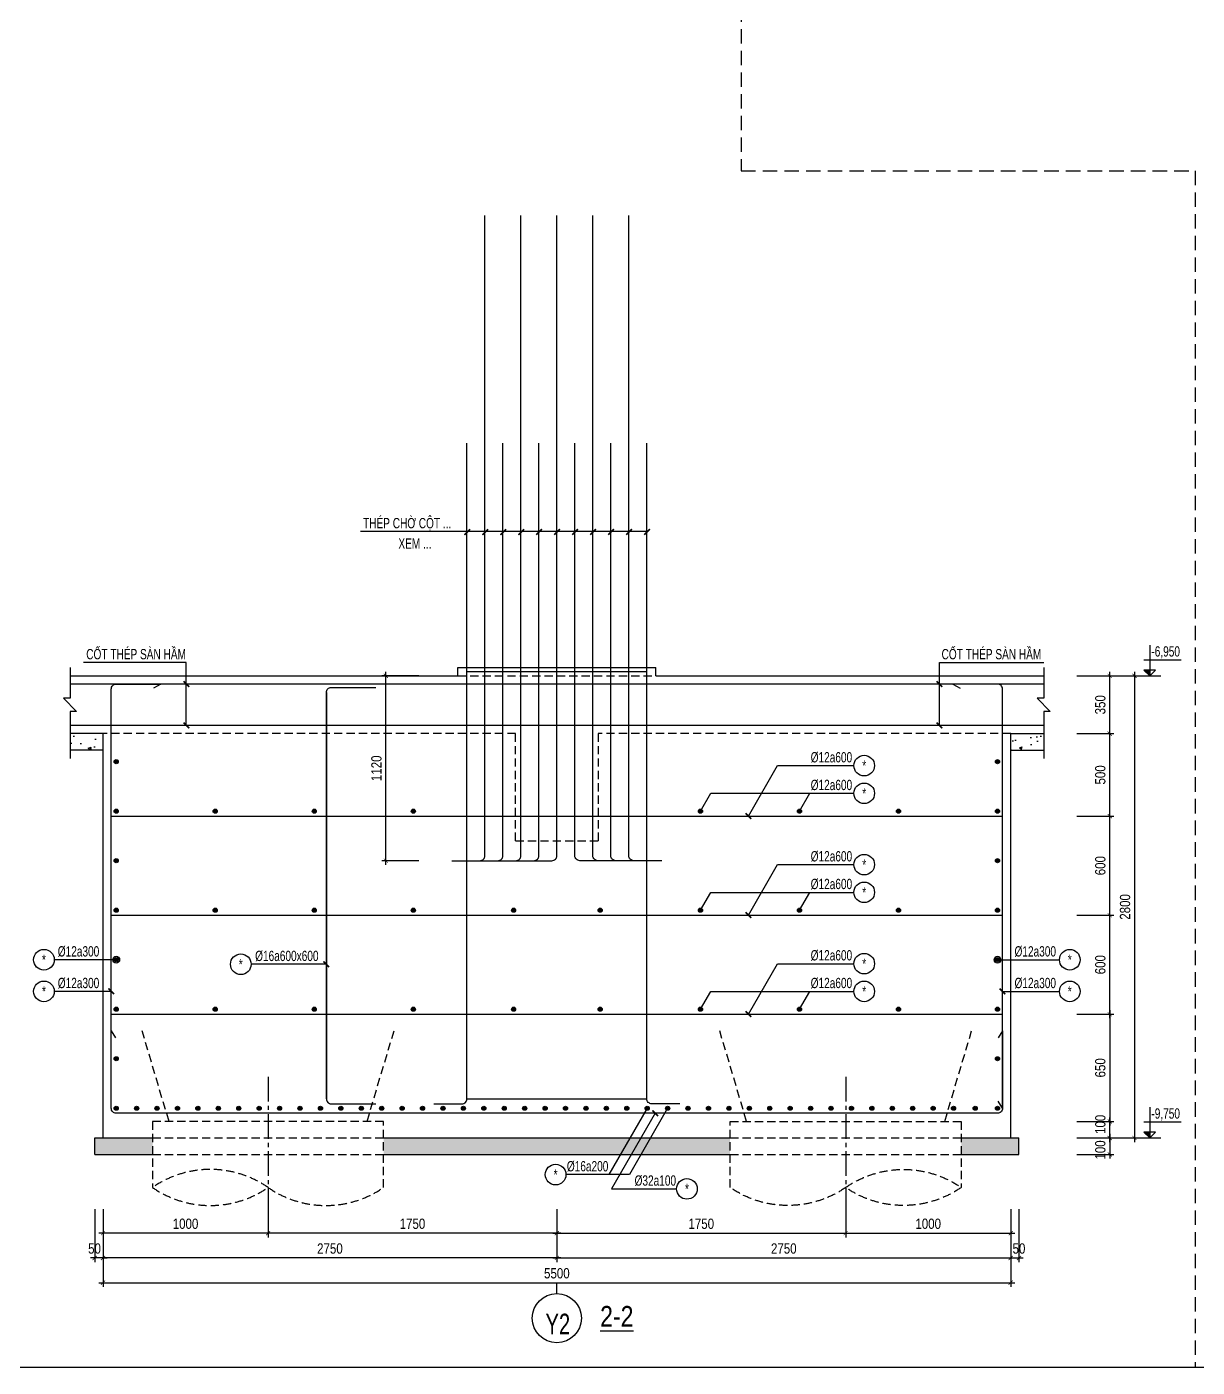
# Model space of a CAD drawing. Extents: x 71 to 2424299, y -14 to 1061502.
# Drawn here: x 1117259 to 1124350, y 486816 to 494938 of the extents above; entities that cross this region are included whole.
import ezdxf
from ezdxf.enums import TextEntityAlignment as Align

# ---------------------------------------------------------------- set-up
doc = ezdxf.new("R2010")
doc.units = 0
doc.header["$LTSCALE"] = 1000
doc.header["$MEASUREMENT"] = 0
doc.header["$PDMODE"] = 3
doc.linetypes.add('CENTER2', pattern=[1.125, 0.75, -0.125, 0.125, -0.125])
doc.linetypes.add('HIDDEN', pattern=[0.375, 0.25, -0.125])
doc.layers.get('0').update_dxf_attribs({"linetype": 'CONTINUOUS'})
doc.layers.get('Defpoints').update_dxf_attribs({"linetype": 'CONTINUOUS'})
for name, color, linetype in [('CDC.01.AXIS', 160, 'CENTER2'), ('CDC.02.DIM', 1, 'CONTINUOUS'), ('CDC.03.BORDER', 3, 'CONTINUOUS'), ('CDC.04.HIDDEN', 8, 'HIDDEN'), ('CDC.05.STEEL', 4, 'CONTINUOUS'), ('CDC.06.TEXT', 2, 'CONTINUOUS'), ('CDC.10.HATCH', 9, 'CONTINUOUS'), ('CDC.11.NOTE', 8, 'CONTINUOUS'), ('CDC.12.PILE', 7, 'CONTINUOUS'), ('CDC.14.STEELNUM', 9, 'CONTINUOUS'), ('KCS_CHI', 1, 'CONTINUOUS')]:
    doc.layers.add(name, color=color, linetype=linetype)
doc.styles.add('ARIAL', font='arial.ttf', dxfattribs={"width": 0.8})
doc.dimstyles.new('25', dxfattribs={"dimscale": 25, "dimtxt": 2.5, "dimasz": 1, "dimexe": 1, "dimexo": 0, "dimgap": 1, "dimtad": 1, "dimdec": 0, "dimdsep": 46, "dimtxsty": 'ARIAL', "dimblk": 'ARCHTICK', "dimcen": 1, "dimdle": 1, "dimclrd": 256, "dimclre": 256, "dimclrt": 2, "dimadec": 0, "dimazin": 0, "dimtfac": 0.00072, "dimtdec": 0, "dimtix": 1, "dimtmove": 2, "dimatfit": 3, "dimldrblk": 'ARCHTICK', "dimfxl": 1, "dimtolj": 1, "dimarcsym": 0})

# ---------------------------------------------------------------- blocks, each defined once
blk = doc.blocks.new('_ArchTick')
at = {"color": 0, "linetype": 'ByBlock', "const_width": 0.15}
blk.add_lwpolyline([(-0.5, -0.5), (0.5, 0.5)], dxfattribs=at)
blk = doc.blocks.new('*D1651')
at = {"layer": 'CDC.02.DIM', "lineweight": -2, "transparency": 16777216}
for p, q in [((1117720.5, 487772.4), (1117720.5, 487452.5)), ((1120470.5, 487772.4), (1120470.5, 487452.5)), ((1120495.5, 487477.5), (1117695.5, 487477.5))]:
    blk.add_line(p, q, dxfattribs=at)
at = {"layer": 'Defpoints', "color": 0, "transparency": 16777216}
for p in [(1117720.5, 487772.4), (1120470.5, 487772.4), (1117720.5, 487477.5)]:
    blk.add_point(p, dxfattribs=at)
at = {"layer": 'CDC.02.DIM', "lineweight": -2, "transparency": 16777216, "xscale": 25, "yscale": 25, "zscale": 25, "rotation": 180}
blk.add_blockref('_ArchTick', (1117720.5, 487477.5), dxfattribs=at)
at = {"layer": 'CDC.02.DIM', "lineweight": -2, "transparency": 16777216, "xscale": 25, "yscale": 25, "zscale": 25}
blk.add_blockref('_ArchTick', (1120470.5, 487477.5), dxfattribs=at)
at = {"layer": 'CDC.02.DIM', "color": 2, "transparency": 16777216, "insert": (1119095.5, 487534.4), "char_height": 62.5, "attachment_point": 5, "style": 'ARIAL'}
blk.add_mtext('\\A1;2750', dxfattribs=at)
blk = doc.blocks.new('*D1652')
at = {"layer": 'CDC.02.DIM', "lineweight": -2, "transparency": 16777216}
for p, q in [((1117670.5, 487772.4), (1117670.5, 487452.5)), ((1117720.5, 487772.4), (1117720.5, 487452.5)), ((1117670.5, 487477.5), (1117645.5, 487477.5)), ((1117720.5, 487477.5), (1117670.5, 487477.5)), ((1117720.5, 487477.5), (1117745.5, 487477.5))]:
    blk.add_line(p, q, dxfattribs=at)
at = {"layer": 'Defpoints', "color": 0, "transparency": 16777216}
for p in [(1117670.5, 487772.4), (1117720.5, 487772.4), (1117670.5, 487477.5)]:
    blk.add_point(p, dxfattribs=at)
at = {"layer": 'CDC.02.DIM', "lineweight": -2, "transparency": 16777216, "xscale": 25, "yscale": 25, "zscale": 25}
blk.add_blockref('_ArchTick', (1117670.5, 487477.5), dxfattribs=at)
at = {"layer": 'CDC.02.DIM', "lineweight": -2, "transparency": 16777216, "xscale": 25, "yscale": 25, "zscale": 25, "rotation": 180}
blk.add_blockref('_ArchTick', (1117720.5, 487477.5), dxfattribs=at)
at = {"layer": 'CDC.02.DIM', "color": 2, "transparency": 16777216, "insert": (1117669.1, 487534.4), "char_height": 62.5, "attachment_point": 5, "style": 'ARIAL'}
blk.add_mtext('\\A1;50', dxfattribs=at)
blk = doc.blocks.new('*D1653')
at = {"layer": 'CDC.02.DIM', "lineweight": -2, "transparency": 16777216}
for p, q in [((1120470.5, 487772.4), (1120470.5, 487452.5)), ((1123220.5, 487772.4), (1123220.5, 487452.5)), ((1120445.5, 487477.5), (1123245.5, 487477.5))]:
    blk.add_line(p, q, dxfattribs=at)
at = {"layer": 'Defpoints', "color": 0, "transparency": 16777216}
for p in [(1120470.5, 487772.4), (1123220.5, 487772.4), (1123220.5, 487477.5)]:
    blk.add_point(p, dxfattribs=at)
at = {"layer": 'CDC.02.DIM', "lineweight": -2, "transparency": 16777216, "xscale": 25, "yscale": 25, "zscale": 25, "rotation": 180}
blk.add_blockref('_ArchTick', (1120470.5, 487477.5), dxfattribs=at)
at = {"layer": 'CDC.02.DIM', "lineweight": -2, "transparency": 16777216, "xscale": 25, "yscale": 25, "zscale": 25}
blk.add_blockref('_ArchTick', (1123220.5, 487477.5), dxfattribs=at)
at = {"layer": 'CDC.02.DIM', "color": 2, "transparency": 16777216, "insert": (1121845.5, 487534.4), "char_height": 62.5, "attachment_point": 5, "style": 'ARIAL'}
blk.add_mtext('\\A1;2750', dxfattribs=at)
blk = doc.blocks.new('*D1654')
at = {"layer": 'CDC.02.DIM', "lineweight": -2, "transparency": 16777216}
for p, q in [((1123220.5, 487772.4), (1123220.5, 487452.5)), ((1123270.5, 487772.4), (1123270.5, 487452.5)), ((1123195.5, 487477.5), (1123295.5, 487477.5))]:
    blk.add_line(p, q, dxfattribs=at)
at = {"layer": 'Defpoints', "color": 0, "transparency": 16777216}
for p in [(1123220.5, 487772.4), (1123270.5, 487772.4), (1123270.5, 487477.5)]:
    blk.add_point(p, dxfattribs=at)
at = {"layer": 'CDC.02.DIM', "lineweight": -2, "transparency": 16777216, "xscale": 25, "yscale": 25, "zscale": 25, "rotation": 180}
blk.add_blockref('_ArchTick', (1123220.5, 487477.5), dxfattribs=at)
at = {"layer": 'CDC.02.DIM', "lineweight": -2, "transparency": 16777216, "xscale": 25, "yscale": 25, "zscale": 25}
blk.add_blockref('_ArchTick', (1123270.5, 487477.5), dxfattribs=at)
at = {"layer": 'CDC.02.DIM', "color": 2, "transparency": 16777216, "insert": (1123270.5, 487534.4), "char_height": 62.5, "attachment_point": 5, "style": 'ARIAL'}
blk.add_mtext('\\A1;50', dxfattribs=at)
blk = doc.blocks.new('*D1655')
at = {"layer": 'CDC.02.DIM', "lineweight": -2, "transparency": 16777216}
for p, q in [((1117720.5, 487772.4), (1117720.5, 487302.5)), ((1123220.5, 487772.4), (1123220.5, 487302.5)), ((1117695.5, 487327.5), (1123245.5, 487327.5))]:
    blk.add_line(p, q, dxfattribs=at)
at = {"layer": 'Defpoints', "color": 0, "transparency": 16777216}
for p in [(1117720.5, 487772.4), (1123220.5, 487772.4), (1123220.5, 487327.5)]:
    blk.add_point(p, dxfattribs=at)
at = {"layer": 'CDC.02.DIM', "lineweight": -2, "transparency": 16777216, "xscale": 25, "yscale": 25, "zscale": 25, "rotation": 180}
blk.add_blockref('_ArchTick', (1117720.5, 487327.5), dxfattribs=at)
at = {"layer": 'CDC.02.DIM', "lineweight": -2, "transparency": 16777216, "xscale": 25, "yscale": 25, "zscale": 25}
blk.add_blockref('_ArchTick', (1123220.5, 487327.5), dxfattribs=at)
at = {"layer": 'CDC.02.DIM', "color": 2, "transparency": 16777216, "insert": (1120470.5, 487384.4), "char_height": 62.5, "attachment_point": 5, "style": 'ARIAL'}
blk.add_mtext('\\A1;5500', dxfattribs=at)
blk = doc.blocks.new('*D1656')
at = {"layer": 'CDC.02.DIM', "lineweight": -2, "transparency": 16777216}
for p, q in [((1118720.5, 487772.4), (1118720.5, 487602.5)), ((1120470.5, 487772.4), (1120470.5, 487602.5)), ((1120495.5, 487627.5), (1118695.5, 487627.5))]:
    blk.add_line(p, q, dxfattribs=at)
at = {"layer": 'Defpoints', "color": 0, "transparency": 16777216}
for p in [(1118720.5, 487772.4), (1120470.5, 487772.4), (1118720.5, 487627.5)]:
    blk.add_point(p, dxfattribs=at)
at = {"layer": 'CDC.02.DIM', "lineweight": -2, "transparency": 16777216, "xscale": 25, "yscale": 25, "zscale": 25, "rotation": 180}
blk.add_blockref('_ArchTick', (1118720.5, 487627.5), dxfattribs=at)
at = {"layer": 'CDC.02.DIM', "lineweight": -2, "transparency": 16777216, "xscale": 25, "yscale": 25, "zscale": 25}
blk.add_blockref('_ArchTick', (1120470.5, 487627.5), dxfattribs=at)
at = {"layer": 'CDC.02.DIM', "color": 2, "transparency": 16777216, "insert": (1119595.5, 487684.4), "char_height": 62.5, "attachment_point": 5, "style": 'ARIAL'}
blk.add_mtext('\\A1;1750', dxfattribs=at)
blk = doc.blocks.new('*D1657')
at = {"layer": 'CDC.02.DIM', "lineweight": -2, "transparency": 16777216}
for p, q in [((1120470.5, 487772.4), (1120470.5, 487602.5)), ((1122220.5, 487772.4), (1122220.5, 487602.5)), ((1120445.5, 487627.5), (1122245.5, 487627.5))]:
    blk.add_line(p, q, dxfattribs=at)
at = {"layer": 'Defpoints', "color": 0, "transparency": 16777216}
for p in [(1120470.5, 487772.4), (1122220.5, 487772.4), (1122220.5, 487627.5)]:
    blk.add_point(p, dxfattribs=at)
at = {"layer": 'CDC.02.DIM', "lineweight": -2, "transparency": 16777216, "xscale": 25, "yscale": 25, "zscale": 25, "rotation": 180}
blk.add_blockref('_ArchTick', (1120470.5, 487627.5), dxfattribs=at)
at = {"layer": 'CDC.02.DIM', "lineweight": -2, "transparency": 16777216, "xscale": 25, "yscale": 25, "zscale": 25}
blk.add_blockref('_ArchTick', (1122220.5, 487627.5), dxfattribs=at)
at = {"layer": 'CDC.02.DIM', "color": 2, "transparency": 16777216, "insert": (1121345.5, 487684.4), "char_height": 62.5, "attachment_point": 5, "style": 'ARIAL'}
blk.add_mtext('\\A1;1750', dxfattribs=at)
blk = doc.blocks.new('*D1658')
at = {"layer": 'CDC.02.DIM', "lineweight": -2, "transparency": 16777216}
for p, q in [((1123820.5, 488229.6), (1123820.5, 488079.6)), ((1123620.5, 488204.6), (1123845.5, 488204.6)), ((1123620.5, 488104.6), (1123845.5, 488104.6))]:
    blk.add_line(p, q, dxfattribs=at)
at = {"layer": 'Defpoints', "color": 0, "transparency": 16777216}
for p in [(1123620.5, 488204.6), (1123620.5, 488104.6), (1123820.5, 488104.6)]:
    blk.add_point(p, dxfattribs=at)
at = {"layer": 'CDC.02.DIM', "lineweight": -2, "transparency": 16777216, "xscale": 25, "yscale": 25, "zscale": 25}
for p, rotation in [((1123820.5, 488204.6), 90), ((1123820.5, 488104.6), 270)]:
    blk.add_blockref('_ArchTick', p, dxfattribs=dict(at, rotation=rotation))
at = {"layer": 'CDC.02.DIM', "color": 2, "transparency": 16777216, "insert": (1123763.6, 488131.9), "char_height": 62.5, "attachment_point": 5, "rotation": 90, "style": 'ARIAL'}
blk.add_mtext('\\A1;100', dxfattribs=at)
blk = doc.blocks.new('*D1659')
at = {"layer": 'CDC.02.DIM', "lineweight": -2, "transparency": 16777216}
for p, q in [((1123620.5, 488304.6), (1123845.5, 488304.6)), ((1123820.5, 488179.6), (1123820.5, 488329.6)), ((1123620.5, 488204.6), (1123845.5, 488204.6))]:
    blk.add_line(p, q, dxfattribs=at)
at = {"layer": 'Defpoints', "color": 0, "transparency": 16777216}
for p in [(1123620.5, 488304.6), (1123820.5, 488304.6), (1123620.5, 488204.6)]:
    blk.add_point(p, dxfattribs=at)
at = {"layer": 'CDC.02.DIM', "lineweight": -2, "transparency": 16777216, "xscale": 25, "yscale": 25, "zscale": 25}
for p, rotation in [((1123820.5, 488304.6), 90), ((1123820.5, 488204.6), 270)]:
    blk.add_blockref('_ArchTick', p, dxfattribs=dict(at, rotation=rotation))
at = {"layer": 'CDC.02.DIM', "color": 2, "transparency": 16777216, "insert": (1123763.6, 488286.9), "char_height": 62.5, "attachment_point": 5, "rotation": 90, "style": 'ARIAL'}
blk.add_mtext('\\A1;100', dxfattribs=at)
blk = doc.blocks.new('*D1660')
at = {"layer": 'CDC.02.DIM', "lineweight": -2, "transparency": 16777216}
for p, q in [((1123620.5, 489554.6), (1123845.5, 489554.6)), ((1123820.5, 488929.6), (1123820.5, 489579.6)), ((1123620.5, 488954.6), (1123845.5, 488954.6))]:
    blk.add_line(p, q, dxfattribs=at)
at = {"layer": 'Defpoints', "color": 0, "transparency": 16777216}
for p in [(1123620.5, 489554.6), (1123820.5, 489554.6), (1123620.5, 488954.6)]:
    blk.add_point(p, dxfattribs=at)
at = {"layer": 'CDC.02.DIM', "lineweight": -2, "transparency": 16777216, "xscale": 25, "yscale": 25, "zscale": 25}
for p, rotation in [((1123820.5, 489554.6), 90), ((1123820.5, 488954.6), 270)]:
    blk.add_blockref('_ArchTick', p, dxfattribs=dict(at, rotation=rotation))
at = {"layer": 'CDC.02.DIM', "color": 2, "transparency": 16777216, "insert": (1123763.6, 489254.6), "char_height": 62.5, "attachment_point": 5, "rotation": 90, "style": 'ARIAL'}
blk.add_mtext('\\A1;600', dxfattribs=at)
blk = doc.blocks.new('*D1661')
at = {"layer": 'CDC.02.DIM', "lineweight": -2, "transparency": 16777216}
for p, q in [((1123820.5, 489529.6), (1123820.5, 490179.6)), ((1123620.5, 490154.6), (1123845.5, 490154.6)), ((1123620.5, 489554.6), (1123845.5, 489554.6))]:
    blk.add_line(p, q, dxfattribs=at)
at = {"layer": 'Defpoints', "color": 0, "transparency": 16777216}
for p in [(1123620.5, 490154.6), (1123820.5, 490154.6), (1123620.5, 489554.6)]:
    blk.add_point(p, dxfattribs=at)
at = {"layer": 'CDC.02.DIM', "lineweight": -2, "transparency": 16777216, "xscale": 25, "yscale": 25, "zscale": 25}
for p, rotation in [((1123820.5, 490154.6), 90), ((1123820.5, 489554.6), 270)]:
    blk.add_blockref('_ArchTick', p, dxfattribs=dict(at, rotation=rotation))
at = {"layer": 'CDC.02.DIM', "color": 2, "transparency": 16777216, "insert": (1123763.6, 489854.6), "char_height": 62.5, "attachment_point": 5, "rotation": 90, "style": 'ARIAL'}
blk.add_mtext('\\A1;600', dxfattribs=at)
blk = doc.blocks.new('*D1662')
at = {"layer": 'CDC.02.DIM', "lineweight": -2, "transparency": 16777216}
for p, q in [((1123620.5, 490654.6), (1123845.5, 490654.6)), ((1123820.5, 490129.6), (1123820.5, 490679.6)), ((1123620.5, 490154.6), (1123845.5, 490154.6))]:
    blk.add_line(p, q, dxfattribs=at)
at = {"layer": 'Defpoints', "color": 0, "transparency": 16777216}
for p in [(1123620.5, 490654.6), (1123820.5, 490654.6), (1123620.5, 490154.6)]:
    blk.add_point(p, dxfattribs=at)
at = {"layer": 'CDC.02.DIM', "lineweight": -2, "transparency": 16777216, "xscale": 25, "yscale": 25, "zscale": 25}
for p, rotation in [((1123820.5, 490654.6), 90), ((1123820.5, 490154.6), 270)]:
    blk.add_blockref('_ArchTick', p, dxfattribs=dict(at, rotation=rotation))
at = {"layer": 'CDC.02.DIM', "color": 2, "transparency": 16777216, "insert": (1123763.6, 490404.6), "char_height": 62.5, "attachment_point": 5, "rotation": 90, "style": 'ARIAL'}
blk.add_mtext('\\A1;500', dxfattribs=at)
blk = doc.blocks.new('*D1663')
at = {"layer": 'CDC.02.DIM', "lineweight": -2, "transparency": 16777216}
for p, q in [((1123620.5, 491004.6), (1123845.5, 491004.6)), ((1123820.5, 490629.6), (1123820.5, 491029.6)), ((1123620.5, 490654.6), (1123845.5, 490654.6))]:
    blk.add_line(p, q, dxfattribs=at)
at = {"layer": 'Defpoints', "color": 0, "transparency": 16777216}
for p in [(1123620.5, 491004.6), (1123820.5, 491004.6), (1123620.5, 490654.6)]:
    blk.add_point(p, dxfattribs=at)
at = {"layer": 'CDC.02.DIM', "lineweight": -2, "transparency": 16777216, "xscale": 25, "yscale": 25, "zscale": 25}
for p, rotation in [((1123820.5, 491004.6), 90), ((1123820.5, 490654.6), 270)]:
    blk.add_blockref('_ArchTick', p, dxfattribs=dict(at, rotation=rotation))
at = {"layer": 'CDC.02.DIM', "color": 2, "transparency": 16777216, "insert": (1123763.6, 490829.6), "char_height": 62.5, "attachment_point": 5, "rotation": 90, "style": 'ARIAL'}
blk.add_mtext('\\A1;350', dxfattribs=at)
blk = doc.blocks.new('*D1664')
at = {"layer": 'CDC.02.DIM', "lineweight": -2, "transparency": 16777216}
for p, q in [((1123620.5, 491004.6), (1123995.5, 491004.6)), ((1123970.5, 491029.6), (1123970.5, 488179.6)), ((1123620.5, 488204.6), (1123995.5, 488204.6))]:
    blk.add_line(p, q, dxfattribs=at)
at = {"layer": 'Defpoints', "color": 0, "transparency": 16777216}
for p in [(1123620.5, 491004.6), (1123620.5, 488204.6), (1123970.5, 488204.6)]:
    blk.add_point(p, dxfattribs=at)
at = {"layer": 'CDC.02.DIM', "lineweight": -2, "transparency": 16777216, "xscale": 25, "yscale": 25, "zscale": 25}
for p, rotation in [((1123970.5, 491004.6), 90), ((1123970.5, 488204.6), 270)]:
    blk.add_blockref('_ArchTick', p, dxfattribs=dict(at, rotation=rotation))
at = {"layer": 'CDC.02.DIM', "color": 2, "transparency": 16777216, "insert": (1123913.6, 489604.6), "char_height": 62.5, "attachment_point": 5, "rotation": 90, "style": 'ARIAL'}
blk.add_mtext('\\A1;2800', dxfattribs=at)
blk = doc.blocks.new('*D1665')
at = {"layer": 'CDC.02.DIM', "lineweight": -2, "transparency": 16777216}
for p, q in [((1123620.5, 488954.6), (1123845.5, 488954.6)), ((1123820.5, 488979.6), (1123820.5, 488279.6)), ((1123620.5, 488304.6), (1123845.5, 488304.6))]:
    blk.add_line(p, q, dxfattribs=at)
at = {"layer": 'Defpoints', "color": 0, "transparency": 16777216}
for p in [(1123620.5, 488954.6), (1123620.5, 488304.6), (1123820.5, 488304.6)]:
    blk.add_point(p, dxfattribs=at)
at = {"layer": 'CDC.02.DIM', "lineweight": -2, "transparency": 16777216, "xscale": 25, "yscale": 25, "zscale": 25}
for p, rotation in [((1123820.5, 488954.6), 90), ((1123820.5, 488304.6), 270)]:
    blk.add_blockref('_ArchTick', p, dxfattribs=dict(at, rotation=rotation))
at = {"layer": 'CDC.02.DIM', "color": 2, "transparency": 16777216, "insert": (1123763.6, 488629.6), "char_height": 62.5, "attachment_point": 5, "rotation": 90, "style": 'ARIAL'}
blk.add_mtext('\\A1;650', dxfattribs=at)
blk = doc.blocks.new('C1400T')
at = {"layer": 'CDC.01.AXIS', "ltscale": 0.2}
blk.add_line((0, 270.1), (0, -574.3), dxfattribs=at)
at = {"layer": 'CDC.04.HIDDEN', "ltscale": 0.2}
for p, q in [((-600, 0), (-763.4, 550)), ((600, 0), (763.4, 550))]:
    blk.add_line(p, q, dxfattribs=at)
blk.add_lwpolyline([(700, -400), (700, 0), (-700, 0), (-700, -400)], dxfattribs=at)
blk.add_lwpolyline([(700, -400, -0.311974), (0, -400, 0.311974), (-700, -400, 0.311974), (0, -400, 0.36397)], format="xyb", dxfattribs=at)
blk = doc.blocks.new('*D1693')
at = {"layer": 'CDC.02.DIM', "lineweight": -2, "transparency": 16777216}
for p, q in [((1119634.5, 491004.6), (1119409.5, 491004.6)), ((1119434.5, 489859.6), (1119434.5, 491029.6)), ((1119634.5, 489884.6), (1119409.5, 489884.6))]:
    blk.add_line(p, q, dxfattribs=at)
at = {"layer": 'Defpoints', "color": 0, "transparency": 16777216}
for p in [(1119434.5, 491004.6), (1119634.5, 491004.6), (1119634.5, 489884.6)]:
    blk.add_point(p, dxfattribs=at)
at = {"layer": 'CDC.02.DIM', "lineweight": -2, "transparency": 16777216, "xscale": 25, "yscale": 25, "zscale": 25}
for p, rotation in [((1119434.5, 491004.6), 90), ((1119434.5, 489884.6), 270)]:
    blk.add_blockref('_ArchTick', p, dxfattribs=dict(at, rotation=rotation))
at = {"layer": 'CDC.02.DIM', "color": 2, "transparency": 16777216, "insert": (1119377.6, 490444.6), "char_height": 62.5, "attachment_point": 5, "rotation": 90, "style": 'ARIAL'}
blk.add_mtext('\\A1;1120', dxfattribs=at)
blk = doc.blocks.new('*D1723')
at = {"layer": 'CDC.02.DIM', "lineweight": -2, "transparency": 16777216}
for p, q in [((1117720.5, 487772.4), (1117720.5, 487602.5)), ((1118720.5, 487772.4), (1118720.5, 487602.5)), ((1118745.5, 487627.5), (1117695.5, 487627.5))]:
    blk.add_line(p, q, dxfattribs=at)
at = {"layer": 'Defpoints', "color": 0, "transparency": 16777216}
for p in [(1117720.5, 487772.4), (1118720.5, 487772.4), (1117720.5, 487627.5)]:
    blk.add_point(p, dxfattribs=at)
at = {"layer": 'CDC.02.DIM', "lineweight": -2, "transparency": 16777216, "xscale": 25, "yscale": 25, "zscale": 25, "rotation": 180}
blk.add_blockref('_ArchTick', (1117720.5, 487627.5), dxfattribs=at)
at = {"layer": 'CDC.02.DIM', "lineweight": -2, "transparency": 16777216, "xscale": 25, "yscale": 25, "zscale": 25}
blk.add_blockref('_ArchTick', (1118720.5, 487627.5), dxfattribs=at)
at = {"layer": 'CDC.02.DIM', "color": 2, "transparency": 16777216, "insert": (1118220.5, 487684.4), "char_height": 62.5, "attachment_point": 5, "style": 'ARIAL'}
blk.add_mtext('\\A1;1000', dxfattribs=at)
blk = doc.blocks.new('*D1724')
at = {"layer": 'CDC.02.DIM', "lineweight": -2, "transparency": 16777216}
for p, q in [((1122220.5, 487772.4), (1122220.5, 487602.5)), ((1123220.5, 487772.4), (1123220.5, 487602.5)), ((1122195.5, 487627.5), (1123245.5, 487627.5))]:
    blk.add_line(p, q, dxfattribs=at)
at = {"layer": 'Defpoints', "color": 0, "transparency": 16777216}
for p in [(1122220.5, 487772.4), (1123220.5, 487772.4), (1123220.5, 487627.5)]:
    blk.add_point(p, dxfattribs=at)
at = {"layer": 'CDC.02.DIM', "lineweight": -2, "transparency": 16777216, "xscale": 25, "yscale": 25, "zscale": 25, "rotation": 180}
blk.add_blockref('_ArchTick', (1122220.5, 487627.5), dxfattribs=at)
at = {"layer": 'CDC.02.DIM', "lineweight": -2, "transparency": 16777216, "xscale": 25, "yscale": 25, "zscale": 25}
blk.add_blockref('_ArchTick', (1123220.5, 487627.5), dxfattribs=at)
at = {"layer": 'CDC.02.DIM', "color": 2, "transparency": 16777216, "insert": (1122720.5, 487684.4), "char_height": 62.5, "attachment_point": 5, "style": 'ARIAL'}
blk.add_mtext('\\A1;1000', dxfattribs=at)
blk = doc.blocks.new('34')
at = {"color": 4, "elevation": 0}
blk.add_lwpolyline([(1087304.3, 521742.8), (1107165, 521742.8), (1107165, 536023), (1087304.3, 536023)], close=True, dxfattribs=at)

msp = doc.modelspace()

# ---------------------------------------------------------------- hatches: boundary and pattern name
at = {"layer": 'CDC.10.HATCH'}
h = msp.add_hatch(dxfattribs=at)
h.set_pattern_fill('AR-CONC', color=256, scale=25, style=0)
h.set_pattern_definition([(50, (-39002.96, -20101.56), (179.315046, -15.688034), [18.75, -206.25]), (355, (-39002.96, -20101.56), (-34.687833, 188.048033), [15, -165]), (100.4514, (-38988.01, -20102.87), (144.627345, 172.359886), [15.935047, -175.285528]), (46.1842, (-39002.96, -20051.56), (266.810262, -41.379754), [28.125, -309.375]), (96.6356, (-38980.72, -20055), (233.665676, 243.52947), [23.90257, -262.92825]), (351.1842, (-39002.96, -20051.56), (233.665486, 243.52965), [22.5, -247.5]), (21, (-38977.96, -20064.06), (149.226763, -100.654723), [18.75, -206.25]), (326, (-38977.96, -20064.06), (60.828833, 181.28751), [15, -165]), (71.4514, (-38965.52, -20072.45), (210.055657, 80.632624), [15.935047, -175.285528]), (37.5, (-39002.96, -20101.56), (3.0399638, 83.2234635), [0, -163, 0, -167.5, 0, -165.625]), (7.5, (-39002.96, -20101.56), (65.7673844, 98.602928), [0, -95.5, 0, -159.25, 0, -63.125]), (327.5, (-39058.71, -20101.56), (133.455609, -5.638718), [0, -62.5, 0, -195, 0, -258.75]), (317.5, (-39083.71, -20101.56), (145.796542, 25.026246), [0, -81.25, 0, -129.5, 0, -183.75])])
h.paths.add_polyline_path([(1117720.51, 490654.65), (1117520.51, 490654.65), (1117520.51, 490554.65), (1117720.51, 490554.65)])
h = msp.add_hatch(dxfattribs=at)
h.set_pattern_fill('AR-CONC', color=256, scale=25, style=0)
h.set_pattern_definition([(50, (-38302.96, -20101.56), (179.315046, -15.688034), [18.75, -206.25]), (355, (-38302.96, -20101.56), (-34.687833, 188.048033), [15, -165]), (100.4514, (-38288.01, -20102.87), (144.627345, 172.359886), [15.935047, -175.285528]), (46.1842, (-38302.96, -20051.56), (266.810262, -41.379754), [28.125, -309.375]), (96.6356, (-38280.72, -20055), (233.665676, 243.52947), [23.90257, -262.92825]), (351.1842, (-38302.96, -20051.56), (233.665486, 243.52965), [22.5, -247.5]), (21, (-38277.96, -20064.06), (149.226763, -100.654723), [18.75, -206.25]), (326, (-38277.96, -20064.06), (60.828833, 181.28751), [15, -165]), (71.4514, (-38265.52, -20072.45), (210.055657, 80.632624), [15.935047, -175.285528]), (37.5, (-38302.96, -20101.56), (3.0399638, 83.2234635), [0, -163, 0, -167.5, 0, -165.625]), (7.5, (-38302.96, -20101.56), (65.7673844, 98.602928), [0, -95.5, 0, -159.25, 0, -63.125]), (327.5, (-38358.71, -20101.56), (133.455609, -5.638718), [0, -62.5, 0, -195, 0, -258.75]), (317.5, (-38383.71, -20101.56), (145.796542, 25.026246), [0, -81.25, 0, -129.5, 0, -183.75])])
h.paths.add_polyline_path([(1123420.51, 490654.65), (1123220.51, 490654.65), (1123220.51, 490554.65), (1123420.51, 490554.65)])
h = msp.add_hatch(dxfattribs=at)
h.set_pattern_fill('AR-CONC', color=256, scale=25, style=0)
h.set_pattern_definition([(50, (20031.04, -42285.16), (179.315046, -15.688034), [18.75, -206.25]), (355, (20031.04, -42285.16), (-34.687833, 188.048033), [15, -165]), (100.4514, (20045.98, -42286.47), (144.627345, 172.359886), [15.935047, -175.285528]), (46.1842, (20031.04, -42235.16), (266.810262, -41.379754), [28.125, -309.375]), (96.6356, (20053.27, -42238.6), (233.665676, 243.52947), [23.90257, -262.92825]), (351.1842, (20031.04, -42235.16), (233.665486, 243.52965), [22.5, -247.5]), (21, (20056.04, -42247.66), (149.226763, -100.654723), [18.75, -206.25]), (326, (20056.04, -42247.66), (60.828833, 181.28751), [15, -165]), (71.4514, (20068.48, -42256.05), (210.055657, 80.632624), [15.935047, -175.285528]), (37.5, (20031.04, -42285.163), (3.0399638, 83.2234635), [0, -163, 0, -167.5, 0, -165.625]), (7.5, (20031.04, -42285.16), (65.7673844, 98.602928), [0, -95.5, 0, -159.25, 0, -63.125]), (327.5, (19975.29, -42285.16), (133.455609, -5.638718), [0, -62.5, 0, -195, 0, -258.75]), (317.5, (19950.29, -42285.16), (145.796542, 25.026246), [0, -81.25, 0, -129.5, 0, -183.75])])
h.paths.add_polyline_path([(1120985.34, 488204.65), (1119420.52, 488204.65), (1119420.52, 488104.65), (1120927.6, 488104.65)])
h.paths.add_polyline_path([(1121051.19, 488204.65), (1120985.34, 488204.65), (1120927.6, 488104.65), (1120993.46, 488104.65)])
h.paths.add_polyline_path([(1121109.09, 488204.65), (1121051.19, 488204.65), (1120993.46, 488104.65), (1121051.35, 488104.65)])
h.paths.add_polyline_path([(1121520.5, 488204.65), (1121109.09, 488204.65), (1121051.35, 488104.65), (1121520.5, 488104.65)])
h.paths.add_polyline_path([(1117670.51, 488204.65), (1117670.51, 488104.65), (1118020.52, 488104.65), (1118020.52, 488204.65)])
h.paths.add_polyline_path([(1123270.51, 488104.65), (1123270.51, 488204.65), (1122920.5, 488204.65), (1122920.5, 488104.65)])
at = {"layer": 'CDC.11.NOTE'}
for points in [[(1124062.68, 491039.65), (1124027.68, 491039.65), (1124062.68, 491004.65)], [(1124062.68, 488239.65), (1124027.68, 488239.65), (1124062.68, 488204.65)]]:
    msp.add_hatch(color=256, dxfattribs=at).paths.add_polyline_path(points)

# ---------------------------------------------------------------- linework, layer by layer
at = {"layer": 'CDC.03.BORDER'}
for p, q in [((1119870.51, 491054.65), (1121070.51, 491054.65)), ((1119870.51, 491004.65), (1119870.51, 491054.65)), ((1121070.51, 491004.65), (1121070.51, 491054.65)), ((1117520.51, 491004.65), (1119870.51, 491004.65)), ((1121070.51, 491004.65), (1123420.51, 491004.65)), ((1117720.51, 488204.65), (1117720.51, 490654.65)), ((1123220.51, 488204.65), (1123220.51, 490654.65))]:
    msp.add_line(p, q, dxfattribs=at)
at = {"layer": 'CDC.04.HIDDEN', "ltscale": 0.35}
for p, q in [((1121586.61, 501092.5), (1121586.61, 494064.85)), ((1121586.61, 494064.85), (1124337.98, 494064.85)), ((1124337.98, 494064.85), (1124337.98, 486817.5))]:
    msp.add_line(p, q, dxfattribs=at)
at = {"layer": 'CDC.04.HIDDEN', "ltscale": 0.2}
for p, q in [((1119870.51, 491004.65), (1121070.51, 491004.65)), ((1120220.51, 490654.65), (1117720.51, 490654.65)), ((1120220.51, 490004.65), (1120220.51, 490654.65)), ((1123220.51, 490654.65), (1120720.51, 490654.65)), ((1120720.51, 490654.65), (1120720.51, 490004.65)), ((1120220.51, 490004.65), (1120720.51, 490004.65)), ((1118020.52, 488204.65), (1119420.52, 488204.65)), ((1121520.5, 488204.65), (1122920.5, 488204.65)), ((1118020.52, 488104.65), (1119420.52, 488104.65)), ((1121520.5, 488104.65), (1122920.5, 488104.65))]:
    msp.add_line(p, q, dxfattribs=at)
at = {"layer": 'CDC.05.STEEL', "ltscale": 0.3}
for p, q in [((1121015.51, 491029.65), (1119925.51, 491029.65)), ((1123420.51, 490954.65), (1117520.51, 490954.65)), ((1118070.51, 490954.65), (1118027.21, 490929.65)), ((1122870.51, 490954.65), (1122913.81, 490929.65)), ((1123420.51, 490704.65), (1117520.51, 490704.65)), ((1117770.51, 490154.65), (1123170.51, 490154.65)), ((1117770.51, 489554.65), (1123170.51, 489554.65)), ((1117770.51, 488954.65), (1123170.51, 488954.65)), ((1117770.51, 488854.65), (1117795.51, 488811.34)), ((1123170.51, 488854.65), (1123145.51, 488811.34)), ((1119925.51, 488441.65), (1121015.51, 488441.65)), ((1123170.51, 488384.65), (1123145.51, 488427.95))]:
    msp.add_line(p, q, dxfattribs=at)
for points in [[(1119834.51, 489884.65), (1120004.51, 489884.65, 0.4142136), (1120034.51, 489914.65), (1120034.51, 493794.65)], [(1120052.51, 489884.65), (1120222.51, 489884.65, 0.4142136), (1120252.51, 489914.65), (1120252.51, 493794.65)], [(1120270.51, 489884.65), (1120440.51, 489884.65, 0.4142136), (1120470.51, 489914.65), (1120470.51, 493794.65)], [(1120888.51, 489884.65), (1120718.51, 489884.65, -0.4142136), (1120688.51, 489914.65), (1120688.51, 493794.65)], [(1121106.51, 489884.65), (1120936.51, 489884.65, -0.4142136), (1120906.51, 489914.65), (1120906.51, 493794.65)], [(1119725.51, 488411.65), (1119895.51, 488411.65, 0.4142136), (1119925.51, 488441.65), (1119925.51, 492414.65)], [(1120779.51, 489884.65), (1120609.51, 489884.65, -0.4142136), (1120579.51, 489914.65), (1120579.51, 492414.65)], [(1117770.51, 488384.65), (1117770.51, 490924.65, -0.4142136), (1117800.51, 490954.65), (1118070.51, 490954.65)], [(1119073.76, 488441.65), (1119073.76, 490904.65, -0.4142136), (1119103.76, 490934.65), (1119373.76, 490934.65)], [(1119073.76, 490904.65), (1119073.76, 488441.65, 0.4142136), (1119103.76, 488411.65), (1119373.76, 488411.65)], [(1123170.51, 488384.65), (1123170.51, 490924.65, 0.4142136), (1123140.51, 490954.65), (1122870.51, 490954.65)], [(1123170.51, 488854.65), (1123170.51, 488384.65, -0.4142136), (1123140.51, 488354.65), (1117800.51, 488354.65, -0.4142136), (1117770.51, 488384.65), (1117770.51, 488854.65)]]:
    msp.add_lwpolyline(points, format="xyb", dxfattribs=at)
at = {"layer": 'CDC.05.STEEL', "ltscale": 0.3, "elevation": 0}
for points in [[(1119943.51, 489884.65), (1120113.51, 489884.65, 0.4142136), (1120143.51, 489914.65), (1120143.51, 492414.65)], [(1120161.51, 489884.65), (1120331.51, 489884.65, 0.4142136), (1120361.51, 489914.65), (1120361.51, 492414.65)], [(1120997.51, 489884.65), (1120827.51, 489884.65, -0.4142136), (1120797.51, 489914.65), (1120797.51, 492414.65)], [(1121215.51, 488411.65), (1121045.51, 488411.65, -0.4142136), (1121015.51, 488441.65), (1121015.51, 492414.65)]]:
    msp.add_lwpolyline(points, format="xyb", dxfattribs=at)
at = {"layer": 'CDC.05.STEEL', "const_width": 12.3}
for points in [[(1117800.51, 490490.8, 1), (1117800.51, 490478.49, 1)], [(1123140.51, 490490.8, -1), (1123140.51, 490478.49, -1)], [(1117800.51, 490190.8, 1), (1117800.51, 490178.49, 1)], [(1118400.51, 490190.8, 1), (1118400.51, 490178.49, 1)], [(1119000.51, 490190.8, 1), (1119000.51, 490178.49, 1)], [(1119600.51, 490190.8, 1), (1119600.51, 490178.49, 1)], [(1121340.51, 490190.8, -1), (1121340.51, 490178.49, -1)], [(1121940.51, 490190.8, -1), (1121940.51, 490178.49, -1)], [(1122540.51, 490190.8, -1), (1122540.51, 490178.49, -1)], [(1123140.51, 490190.8, -1), (1123140.51, 490178.49, -1)], [(1117800.51, 489890.8, 1), (1117800.51, 489878.49, 1)], [(1123140.51, 489890.8, -1), (1123140.51, 489878.49, -1)], [(1117800.51, 489590.8, 1), (1117800.51, 489578.49, 1)], [(1118400.51, 489590.8, 1), (1118400.51, 489578.49, 1)], [(1119000.51, 489590.8, 1), (1119000.51, 489578.49, 1)], [(1119600.51, 489590.8, 1), (1119600.51, 489578.49, 1)], [(1120208.26, 489590.8, 1), (1120208.26, 489578.49, 1)], [(1120732.76, 489590.8, -1), (1120732.76, 489578.49, -1)], [(1121340.51, 489590.8, -1), (1121340.51, 489578.49, -1)], [(1121940.51, 489590.8, -1), (1121940.51, 489578.49, -1)], [(1122540.51, 489590.8, -1), (1122540.51, 489578.49, -1)], [(1123140.51, 489590.8, -1), (1123140.51, 489578.49, -1)], [(1117800.51, 489290.8, 1), (1117800.51, 489278.49, 1)], [(1123140.51, 489290.8, -1), (1123140.51, 489278.49, -1)], [(1117800.51, 488990.8, 1), (1117800.51, 488978.49, 1)], [(1118400.51, 488990.8, 1), (1118400.51, 488978.49, 1)], [(1119000.51, 488990.8, 1), (1119000.51, 488978.49, 1)], [(1119600.51, 488990.8, 1), (1119600.51, 488978.49, 1)], [(1120208.26, 488990.8, 1), (1120208.26, 488978.49, 1)], [(1120732.76, 488990.8, -1), (1120732.76, 488978.49, -1)], [(1121340.51, 488990.8, -1), (1121340.51, 488978.49, -1)], [(1121940.51, 488990.8, -1), (1121940.51, 488978.49, -1)], [(1122540.51, 488990.8, -1), (1122540.51, 488978.49, -1)], [(1123140.51, 488990.8, -1), (1123140.51, 488978.49, -1)], [(1117800.51, 488690.8, 1), (1117800.51, 488678.49, 1)], [(1123140.51, 488690.8, -1), (1123140.51, 488678.49, -1)], [(1117800.51, 488390.8, 1), (1117800.51, 488378.49, 1)], [(1117924.26, 488390.8, 1), (1117924.26, 488378.49, 1)], [(1118048.01, 488390.8, 1), (1118048.01, 488378.49, 1)], [(1118171.76, 488390.8, 1), (1118171.76, 488378.49, 1)], [(1118295.51, 488390.8, 1), (1118295.51, 488378.49, 1)], [(1118419.26, 488390.8, 1), (1118419.26, 488378.49, 1)], [(1118543.01, 488390.8, 1), (1118543.01, 488378.49, 1)], [(1118666.76, 488390.8, 1), (1118666.76, 488378.49, 1)], [(1118790.51, 488390.8, 1), (1118790.51, 488378.49, 1)], [(1118914.26, 488390.8, 1), (1118914.26, 488378.49, 1)], [(1119038.01, 488390.8, 1), (1119038.01, 488378.49, 1)], [(1119161.76, 488390.8, 1), (1119161.76, 488378.49, 1)], [(1119285.51, 488390.8, 1), (1119285.51, 488378.49, 1)], [(1119409.26, 488390.8, 1), (1119409.26, 488378.49, 1)], [(1119533.01, 488390.8, 1), (1119533.01, 488378.49, 1)], [(1119656.76, 488390.8, 1), (1119656.76, 488378.49, 1)], [(1119780.51, 488390.8, 1), (1119780.51, 488378.49, 1)], [(1119904.26, 488390.8, 1), (1119904.26, 488378.49, 1)], [(1120028.01, 488390.8, 1), (1120028.01, 488378.49, 1)], [(1120151.76, 488390.8, 1), (1120151.76, 488378.49, 1)], [(1120275.51, 488390.8, 1), (1120275.51, 488378.49, 1)], [(1120399.26, 488390.8, 1), (1120399.26, 488378.49, 1)], [(1120523.01, 488390.8, 1), (1120523.01, 488378.49, 1)], [(1120646.76, 488390.8, 1), (1120646.76, 488378.49, 1)], [(1120770.51, 488390.8, 1), (1120770.51, 488378.49, 1)], [(1120894.26, 488390.8, 1), (1120894.26, 488378.49, 1)], [(1121018.01, 488390.8, 1), (1121018.01, 488378.49, 1)], [(1121141.76, 488390.8, 1), (1121141.76, 488378.49, 1)], [(1121265.51, 488390.8, 1), (1121265.51, 488378.49, 1)], [(1121389.26, 488390.8, 1), (1121389.26, 488378.49, 1)], [(1121513.01, 488390.8, 1), (1121513.01, 488378.49, 1)], [(1121636.76, 488390.8, 1), (1121636.76, 488378.49, 1)], [(1121760.51, 488390.8, 1), (1121760.51, 488378.49, 1)], [(1121884.26, 488390.8, 1), (1121884.26, 488378.49, 1)], [(1122008.01, 488390.8, 1), (1122008.01, 488378.49, 1)], [(1122131.76, 488390.8, 1), (1122131.76, 488378.49, 1)], [(1122255.51, 488390.8, 1), (1122255.51, 488378.49, 1)], [(1122379.26, 488390.8, 1), (1122379.26, 488378.49, 1)], [(1122503.01, 488390.8, 1), (1122503.01, 488378.49, 1)], [(1122626.76, 488390.8, 1), (1122626.76, 488378.49, 1)], [(1122750.51, 488390.8, 1), (1122750.51, 488378.49, 1)], [(1122874.26, 488390.8, 1), (1122874.26, 488378.49, 1)], [(1123005.4, 488390.8, 1), (1123005.4, 488378.49, 1)], [(1123140.51, 488390.8, -1), (1123140.51, 488378.49, -1)]]:
    msp.add_lwpolyline(points, format="xyb", close=True, dxfattribs=at)
at = {"layer": 'CDC.05.STEEL'}
for centre in [(1117800.51, 490484.65), (1123140.51, 490484.65), (1117800.51, 490184.65), (1118400.51, 490184.65), (1119000.51, 490184.65), (1119600.51, 490184.65), (1121340.51, 490184.65), (1121940.51, 490184.65), (1122540.51, 490184.65), (1123140.51, 490184.65), (1117800.51, 489884.65), (1123140.51, 489884.65), (1117800.51, 489584.65), (1118400.51, 489584.65), (1119000.51, 489584.65), (1119600.51, 489584.65), (1120208.26, 489584.65), (1120732.76, 489584.65), (1121340.51, 489584.65), (1121940.51, 489584.65), (1122540.51, 489584.65), (1123140.51, 489584.65), (1117800.51, 489284.65), (1123140.51, 489284.65), (1117800.51, 488984.65), (1118400.51, 488984.65), (1119000.51, 488984.65), (1119600.51, 488984.65), (1120208.26, 488984.65), (1120732.76, 488984.65), (1121340.51, 488984.65), (1121940.51, 488984.65), (1122540.51, 488984.65), (1123140.51, 488984.65), (1117800.51, 488684.65), (1123140.51, 488684.65), (1117800.51, 488384.65), (1117924.26, 488384.65), (1118048.01, 488384.65), (1118171.76, 488384.65), (1118295.51, 488384.65), (1118419.26, 488384.65), (1118543.01, 488384.65), (1118666.76, 488384.65), (1118790.51, 488384.65), (1118914.26, 488384.65), (1119038.01, 488384.65), (1119161.76, 488384.65), (1119285.51, 488384.65), (1119409.26, 488384.65), (1119533.01, 488384.65), (1119656.76, 488384.65), (1119780.51, 488384.65), (1119904.26, 488384.65), (1120028.01, 488384.65), (1120151.76, 488384.65), (1120275.51, 488384.65), (1120399.26, 488384.65), (1120523.01, 488384.65), (1120646.76, 488384.65), (1120770.51, 488384.65), (1120894.26, 488384.65), (1121018.01, 488384.65), (1121141.76, 488384.65), (1121265.51, 488384.65), (1121389.26, 488384.65), (1121513.01, 488384.65), (1121636.76, 488384.65), (1121760.51, 488384.65), (1121884.26, 488384.65), (1122008.01, 488384.65), (1122131.76, 488384.65), (1122255.51, 488384.65), (1122379.26, 488384.65), (1122503.01, 488384.65), (1122626.76, 488384.65), (1122750.51, 488384.65), (1122874.26, 488384.65), (1123005.4, 488384.65), (1123140.51, 488384.65)]:
    msp.add_circle(centre, 12.53, dxfattribs=at)
at = {"layer": 'CDC.11.NOTE'}
for p, q in [((1124062.68, 491190.94), (1124062.68, 491004.65)), ((1124027.87, 491102.13), (1124252.93, 491102.13)), ((1123995.51, 491004.65), (1124129.84, 491004.65)), ((1117720.51, 490654.65), (1117520.51, 490654.65)), ((1123220.51, 490654.65), (1123420.51, 490654.65)), ((1117720.51, 490554.65), (1117520.51, 490554.65)), ((1123220.51, 490554.65), (1123420.51, 490554.65)), ((1117800.51, 489284.65), (1117425.01, 489284.65)), ((1123140.51, 489284.65), (1123516.01, 489284.65)), ((1119073.76, 489257.15), (1118617.94, 489257.15)), ((1117770.51, 489092.94), (1117425.01, 489092.94)), ((1123170.51, 489092.94), (1123516.01, 489092.94)), ((1124062.68, 488390.94), (1124062.68, 488204.65)), ((1124027.87, 488302.13), (1124252.93, 488302.13)), ((1117670.51, 488204.65), (1118020.52, 488204.65)), ((1117670.51, 488104.65), (1117670.51, 488204.65)), ((1119420.52, 488204.65), (1121520.5, 488204.65)), ((1122920.5, 488204.65), (1123270.51, 488204.65)), ((1123270.51, 488104.65), (1123270.51, 488204.65)), ((1123995.51, 488204.65), (1124129.84, 488204.65)), ((1117670.51, 488104.65), (1118020.52, 488104.65)), ((1119420.52, 488104.65), (1121520.5, 488104.65)), ((1122920.5, 488104.65), (1123270.51, 488104.65)), ((1120470.51, 487261.61), (1120470.51, 487327.53))]:
    msp.add_line(p, q, dxfattribs=at)
for points in [[(1117520.51, 491054.65), (1117520.51, 490869.65), (1117480.51, 490869.65), (1117560.51, 490789.65), (1117520.51, 490789.65), (1117520.51, 490504.65)], [(1118225.22, 490704.65), (1118225.22, 491085.54), (1117601.59, 491085.54)], [(1122788.05, 490704.65), (1122788.05, 491085.54), (1123421.71, 491085.54)], [(1123420.51, 491054.65), (1123420.51, 490869.65), (1123380.51, 490869.65), (1123460.51, 490789.65), (1123420.51, 490789.65), (1123420.51, 490504.65)], [(1124027.68, 491039.65), (1124062.68, 491004.65), (1124097.68, 491039.65), (1124027.68, 491039.65)], [(1121631.37, 490154.65), (1121808.1, 490460.75), (1122270.22, 490460.75)], [(1121340.51, 490184.65), (1121403.03, 490292.94), (1122270.22, 490292.94)], [(1121940.51, 490184.65), (1122003.03, 490292.94), (1122270.22, 490292.94)], [(1121631.37, 489554.65), (1121808.1, 489860.75), (1122270.22, 489860.75)], [(1121340.51, 489584.65), (1121403.03, 489692.94), (1122270.22, 489692.94)], [(1121940.51, 489584.65), (1122003.03, 489692.94), (1122270.22, 489692.94)], [(1121631.37, 488954.65), (1121808.1, 489260.75), (1122270.22, 489260.75)], [(1121340.51, 488984.65), (1121403.03, 489092.94), (1122270.22, 489092.94)], [(1121940.51, 488984.65), (1122003.03, 489092.94), (1122270.22, 489092.94)], [(1121018.01, 488384.65), (1120785.95, 487982.7), (1120525.45, 487982.7)], [(1121141.76, 488384.65), (1120909.7, 487982.7), (1120525.45, 487982.7)], [(1121066.54, 488354.65), (1120801.77, 487896.04), (1121196.05, 487896.04)], [(1124027.68, 488239.65), (1124062.68, 488204.65), (1124097.68, 488239.65), (1124027.68, 488239.65)]]:
    msp.add_lwpolyline(points, dxfattribs=at)
at = {"layer": 'CDC.11.NOTE', "const_width": 10}
for points in [[(1118208.05, 490971.81), (1118242.38, 490937.48)], [(1122770.88, 490971.81), (1122805.21, 490937.48)], [(1118208.05, 490721.81), (1118242.38, 490687.48)], [(1122770.88, 490721.81), (1122805.21, 490687.48)], [(1121614.21, 490171.81), (1121648.53, 490137.48)], [(1121614.21, 489571.81), (1121648.53, 489537.48)], [(1119056.6, 489274.31), (1119090.92, 489239.99)], [(1117753.35, 489110.1), (1117787.67, 489075.77)], [(1123153.35, 489110.1), (1123187.67, 489075.77)], [(1121614.21, 488971.81), (1121648.53, 488937.48)], [(1121049.38, 488371.81), (1121083.71, 488337.48)]]:
    msp.add_lwpolyline(points, dxfattribs=at)
at = {"layer": 'CDC.11.NOTE'}
for centre, radius in [((1117800.51, 489284.65), 20.61), ((1123140.51, 489284.65), 20.61), ((1120470.51, 487112.47), 149.14)]:
    msp.add_circle(centre, radius, dxfattribs=at)
at = {"layer": 'CDC.14.STEELNUM'}
for centre in [(1122332.72, 490460.75), (1122332.72, 490292.94), (1122332.72, 489860.75), (1122332.72, 489692.94), (1117362.51, 489284.65), (1118555.44, 489257.15), (1122332.72, 489260.75), (1123578.51, 489284.65), (1117362.51, 489092.94), (1122332.72, 489092.94), (1123578.51, 489092.94), (1120462.95, 487982.7), (1121258.55, 487896.04)]:
    msp.add_circle(centre, 62.5, dxfattribs=at)
at = {"layer": 'KCS_CHI'}
msp.add_line((1121015.51, 491879.29), (1119281.67, 491879.29), dxfattribs=at)
at = {"layer": 'KCS_CHI', "const_width": 10}
for points in [[(1119944.37, 491893.51), (1119910.05, 491859.19)], [(1120053.37, 491893.51), (1120019.05, 491859.19)], [(1120162.37, 491893.51), (1120128.05, 491859.19)], [(1120271.37, 491893.51), (1120237.05, 491859.19)], [(1120380.37, 491893.51), (1120346.05, 491859.19)], [(1120489.37, 491893.51), (1120455.05, 491859.19)], [(1120598.37, 491893.51), (1120564.05, 491859.19)], [(1120707.37, 491893.51), (1120673.05, 491859.19)], [(1120816.37, 491893.51), (1120782.05, 491859.19)], [(1120925.37, 491893.51), (1120891.05, 491859.19)], [(1121034.37, 491893.51), (1121000.05, 491859.19)]]:
    msp.add_lwpolyline(points, dxfattribs=at)

# ---------------------------------------------------------------- block references
at = {"layer": 'CDC.03.BORDER'}
msp.add_blockref('34', (22755.36, -34927.16), dxfattribs=at)
at = {"layer": 'CDC.12.PILE'}
msp.add_blockref('C1400T', (1118720.51, 488304.65), dxfattribs=at)
at = {"layer": 'CDC.12.PILE', "xscale": -1}
msp.add_blockref('C1400T', (1122220.51, 488304.65), dxfattribs=at)

# ---------------------------------------------------------------- texts
at = {"layer": 'CDC.06.TEXT', "style": 'ARIAL'}
for s, height, width, p in [('THÉP CHỜ CỘT ...', 62.5, 0.7, (1119563.52, 491930.06, 0)), ('XEM ...', 62.5, 0.7, (1119610.4, 491806.55)), ('CỐT THÉP SÀN HẦM', 62.5, 0.7, (1117921.06, 491136.31)), ('CỐT THÉP SÀN HẦM', 62.5, 0.7, (1123103.76, 491136.31)), ('-6,950', 62.5, 0.7, (1124159.49, 491152.9)), ('%%C12a600', 62.5, 0.7, (1122134.11, 490511.52)), ('%%C12a600', 62.5, 0.7, (1122134.11, 490343.71)), ('%%C12a600', 62.5, 0.7, (1122134.11, 489911.52)), ('%%C12a600', 62.5, 0.7, (1122134.11, 489743.71)), ('%%C12a300', 62.5, 0.7, (1117572.17, 489335.42)), ('%%C12a300', 62.5, 0.7, (1123369.3, 489335.42)), ('%%C16a600x600', 62.5, 0.7, (1118834.4, 489307.92)), ('%%C12a600', 62.5, 0.7, (1122134.11, 489311.52)), ('%%C12a300', 62.5, 0.7, (1117572.17, 489143.71)), ('%%C12a600', 62.5, 0.7, (1122134.11, 489143.71)), ('%%C12a300', 62.5, 0.7, (1123369.3, 489143.71)), ('-9,750', 62.5, 0.7, (1124159.49, 488352.9)), ('%%C16a200', 62.5, 0.7, (1120656.86, 488033.47)), ('%%C32a100', 62.5, 0.7, (1121067.11, 487946.81)), ('%%U2-2', 125, 0.8, (1120833.62, 487124.01))]:
    msp.add_text(s, height=height, dxfattribs=dict(at, width=width)).set_placement(p, align=Align.MIDDLE_CENTER)
at = {"layer": 'CDC.06.TEXT', "insert": (1120476.43, 487014.8), "char_height": 125, "width": 116.16, "attachment_point": 8, "line_spacing_factor": 0.938532}
msp.add_mtext('{\\fArial|b0|i0|c0|p34;\\W0.7;Y2}', dxfattribs=at)
at = {"layer": 'CDC.14.STEELNUM', "style": 'ARIAL', "width": 0.7}
for p in [(1122332.72, 490460.75), (1122332.72, 490292.94), (1122332.72, 489860.75), (1122332.72, 489692.94), (1117362.51, 489284.65), (1118555.44, 489257.15), (1122332.72, 489260.75), (1123578.48, 489284.65), (1117362.51, 489092.94), (1122332.72, 489092.94), (1123578.48, 489092.94), (1120462.95, 487982.7), (1121258.55, 487896.04)]:
    msp.add_text('*', height=62.5, dxfattribs=at).set_placement(p, align=Align.MIDDLE_CENTER)

# ---------------------------------------------------------------- dimensions: what is measured, and where the dimension line sits
at = {"layer": 'CDC.02.DIM'}
for base, p1, p2, picture, middle in [((1119434.51, 491004.65), (1119634.51, 489884.65), (1119634.51, 491004.65), '*D1693', (1119377.6, 490444.65)), ((1123820.51, 491004.65), (1123620.51, 490654.65), (1123620.51, 491004.65), '*D1663', (1123763.58, 490829.65)), ((1123970.51, 488204.65), (1123620.51, 491004.65), (1123620.51, 488204.65), '*D1664', (1123913.6, 489604.65)), ((1123820.51, 490654.65), (1123620.51, 490154.65), (1123620.51, 490654.65), '*D1662', (1123763.6, 490404.65)), ((1123820.51, 490154.65), (1123620.51, 489554.65), (1123620.51, 490154.65), '*D1661', (1123763.6, 489854.65)), ((1123820.51, 489554.65), (1123620.51, 488954.65), (1123620.51, 489554.65), '*D1660', (1123763.6, 489254.65)), ((1123820.51, 488304.65), (1123620.51, 488954.65), (1123620.51, 488304.65), '*D1665', (1123763.6, 488629.65))]:
    dim = msp.add_linear_dim(base=base, p1=p1, p2=p2, angle=90, dimstyle='25', dxfattribs=at)
    dim.commit()
    dim.dimension.update_dxf_attribs({"geometry": picture, "text_midpoint": middle})
for base, p2, picture, middle in [((1123820.51, 488304.65), (1123620.51, 488304.65), '*D1659', (1123763.6, 488286.92)), ((1123820.51, 488104.65), (1123620.51, 488104.65), '*D1658', (1123763.6, 488131.94))]:
    dim = msp.add_linear_dim(base=base, p1=(1123620.51, 488204.65), p2=p2, angle=90, dimstyle='25', dxfattribs=at)
    dim.commit()
    dim.dimension.update_dxf_attribs({"geometry": picture, "text_midpoint": middle, "dimtype": 160})
for base, p1, p2, picture, middle in [((1117670.51, 487477.53), (1117720.51, 487772.36), (1117670.51, 487772.36), '*D1652', (1117669.07, 487534.44)), ((1123270.51, 487477.53), (1123220.51, 487772.36), (1123270.51, 487772.36), '*D1654', (1123270.51, 487534.44))]:
    dim = msp.add_linear_dim(base=base, p1=p1, p2=p2, dimstyle='25', dxfattribs=at)
    dim.commit()
    dim.dimension.update_dxf_attribs({"geometry": picture, "text_midpoint": middle, "dimtype": 160})
for base, p1, p2, picture, middle in [((1117720.51, 487477.53), (1120470.51, 487772.36), (1117720.51, 487772.36), '*D1651', (1119095.51, 487534.44)), ((1123220.51, 487327.53), (1117720.51, 487772.36), (1123220.51, 487772.36), '*D1655', (1120470.51, 487384.44)), ((1117720.51, 487627.53), (1118720.52, 487772.36), (1117720.51, 487772.36), '*D1723', (1118220.52, 487684.44)), ((1118720.52, 487627.53), (1120470.51, 487772.36), (1118720.52, 487772.36), '*D1656', (1119595.52, 487684.44)), ((1123220.51, 487477.53), (1120470.51, 487772.36), (1123220.51, 487772.36), '*D1653', (1121845.51, 487534.44)), ((1122220.5, 487627.53), (1120470.51, 487772.36), (1122220.5, 487772.36), '*D1657', (1121345.51, 487684.44)), ((1123220.51, 487627.53), (1122220.5, 487772.36), (1123220.51, 487772.36), '*D1724', (1122720.51, 487684.44))]:
    dim = msp.add_linear_dim(base=base, p1=p1, p2=p2, dimstyle='25', dxfattribs=at)
    dim.commit()
    dim.dimension.update_dxf_attribs({"geometry": picture, "text_midpoint": middle})

doc.saveas('drawing.dxf')
